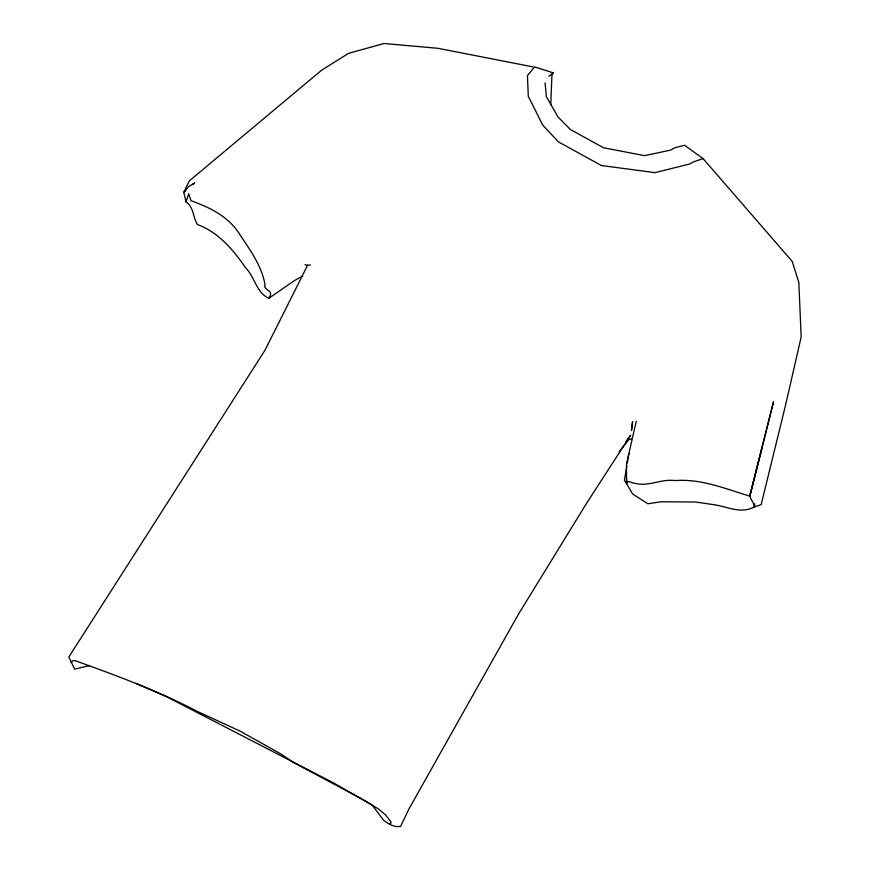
<?xml version="1.0" encoding="UTF-8"?>
<svg xmlns="http://www.w3.org/2000/svg" width="870" height="870" viewBox="0 0 870 870"><rect width="100%" height="100%" fill="white"/><g stroke="black" fill="none" stroke-linecap="round" stroke-linejoin="round"><path stroke-width="1.3" d="M545.098 82.933L546.382 96.668L558.04 117.015L570.35 129.499L603.519 147.769L644.637 155.654L670.65 150.108L674.881 147.759L684.527 145.257L703.058 158.59L792.157 261.326L798.834 282.38L801.172 337.005L785.556 405.181L761.174 504.6L754.562 506.916L754.616 503.773L753.648 507.243C740.098 514.333 726.352 506.101 712.595 504.513L695.532 502.001L661.059 501.783L647.846 503.773L632.544 493.91L626.509 483.589L626.509 463.938L636.285 421.2M268.873 298.279C273.724 290.362 267.297 292.059 264.491 286.447L265.143 285.556C261.903 265.078 248.776 248.352 237.793 231.453C226.504 215.51 208.724 206.973 190.954 200.709L188.714 193.782L186.028 201.916C193.934 207.169 192.803 217.304 197.457 224.525C218.196 232.17 232.964 249.472 245.112 267.123L245.307 267.601C254.997 276.682 255.954 292.516 268.873 298.279L294.593 280.477L302.684 276.018M550.764 104.737L551.917 75.364L553.157 72.786L534.582 66.914L527.438 75.581L528.286 96.331L542.804 125.193L558.42 141.864L601.333 165.507L655.012 172.651L690.03 163.886L692.922 162.092L703.058 158.59M749.788 496.15L773.473 401.929L749.788 496.15C725.428 488.788 701.024 478.478 674.924 480.61C661.526 478.62 648.933 486.721 635.763 483.47C632.61 483.818 628.227 479.272 626.509 483.589L626.824 479.674M626.889 465.613L624.399 480.349L626.509 483.589M627.335 462.938L628.923 453.564M749.962 495.443L762.392 446.397M307.621 265.176L265.089 350.055L68.828 657.002L74.679 669.128L89.588 665.583M625.943 441.536L630.685 435.12L586.935 502.708L518.476 614.176L408.922 809.013L400.548 826.478L395.132 826.5L389.597 824.325M619.146 451.747L628.977 439.535L631.566 438.654M71.155 662.548L72.634 660.852L74.918 660.58C116.547 675.642 158.22 690.878 197.501 711.519L240.033 731.083L280.945 754.007L293.679 762.588L363.606 799.9L378.483 809.002L385.801 815.125L391.108 822.183L390.902 823.15L388.281 823.629L383.616 820.301L372.208 805.131L332.786 782.478M548.894 76.332L553.157 72.786M185.756 190.584L183.766 192.303L186.028 201.916M192.694 184.592L194.673 182.885L188.736 186.615L183.766 192.303L189.247 180.96L321.737 70.111L348.565 53.331L384.018 43.5L438.012 48.318L533.005 66.881M310.449 264.958L306.512 265.339L305.087 264.524M135.97 683.341L166.605 696.729L331.753 781.978M750.07 495.03L750.408 497.77L754.562 505.524L754.562 506.916M632.588 421.656L631.489 430.476L632.588 421.656"/></g></svg>
